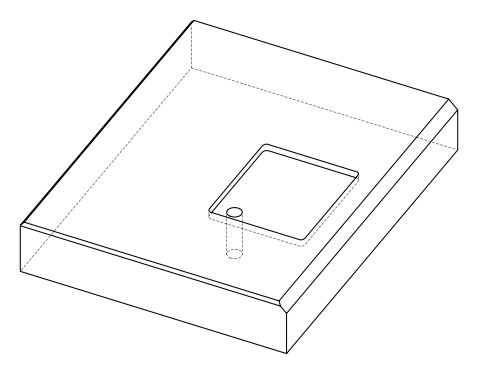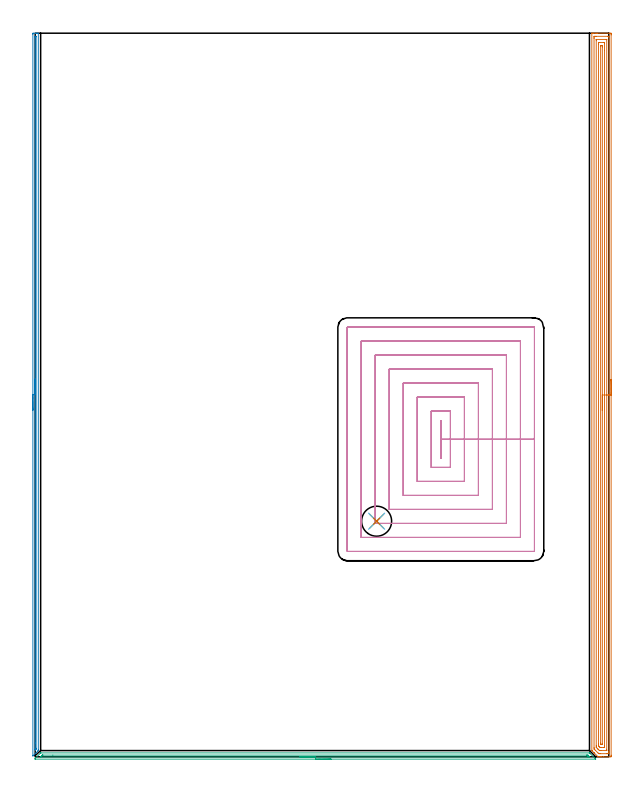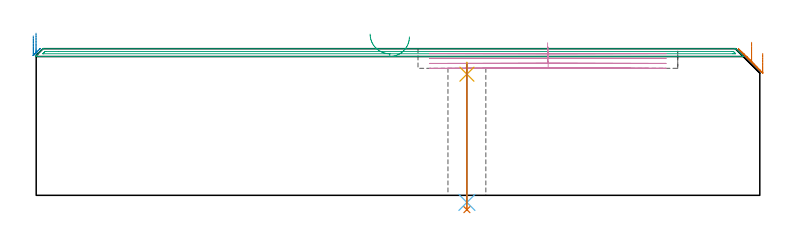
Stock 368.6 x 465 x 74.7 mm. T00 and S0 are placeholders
(PLAN: 7 operations, 4 tool changes, 51.6 min)
(1 AREA_MILL | FG_CHAMFER_SURFACE | UGT0205_001 | 18.79 min | 35742 mm3)
(2 AREA_MILL_1 | FG_CHAMFER_SURFACE_1 | UGT0205_001 | 7.55 min | 2852 mm3)
(3 AREA_MILL_2 | FG_CHAMFER_SURFACE_2 | UGT0205_001 | 5.87 min | 2847 mm3)
(4 MILL_RECTANGULAR_POCKET | POCKET_RECTANGULAR_STRAIGHT | UGT0201_130 | Follow Part, ap 3, ae 75% | 18.75 min | 206209 mm3)
(5 SPOT_DRILL | STEP1HOLE | NXT0321_9005460120000 | 0.05 min | 184 mm3)
(6 DRILL_THROUGH_HOLE_INTO_CENTER | STEP1HOLE | NXT0301_087 | 0.28 min | 6639 mm3)
(7 DRILL_TO_ENLARGE_THROUGH_HOLE | STEP1HOLE | UGT0301_260 | 0.3 min | 12075 mm3)
(TOOL UGT0205_001 | Chamfer Mill 20 x 3 x 45 deg. | D20 FL50 Z2)
(TOOL UGT0201_130 | Carbide End Mill 12.0 | D12 FL15 Z4)
(TOOL NXT0321_9005460120000 | NC Spot Drill, 142deg, 12mm, Carbide, Uncoated | D12 PA142 FL30 Z2)
(TOOL NXT0301_087 | Carbide Drill 11.6mm [860.1-1160-058A1-MM 2214] | D11.6 PA140 FL72 Z2)
(TOOL UGT0301_260 | Twist Drill 19.3 mm | D19.3 PA118 FL140 Z2)
(OP 1 AREA_MILL)
G17 G21 G94 G90
T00 M6
G54
G17 G0 G90 X370.1 Y242.5 S1061 M3
G43 Z84.7 H0
Z72.3
G94 G1 Y242.462 Z71.428 F250.
Y242.348 Z70.564
Y242.159 Z69.712
Y241.897 Z68.88
Y241.563 Z68.074
Y241.16 Z67.3
Y240.692 Z66.564
Y240.16 Z65.872
Y239.571 Z65.229
Y238.928 Z64.64
Y238.236 Z64.109
Y237.5 Z63.64
Y236.726 Z63.237
Y235.92 Z62.903
Y235.088 Z62.641
Y234.236 Z62.452
Y233.372 Z62.338
Y232.5 Z62.3
Y1.044
X370.099 Y0.621 Z62.301
X370.095 Y0.156 Z62.303
X370.092 Y0.009 Z62.306
X369.635 Y0. Z62.762
X365.224 Z67.171
X363.803 Z68.594
X363.459 Z68.937
X362.771 Z69.629
X362.382 Z70.018
X361.7 Y0.007 Z70.7
X361.694 Y0.009 Z70.705
X361.526 Y0.174 Z70.873
X359.198 Y2.502 Z73.202
X359.047 Y2.652 Z73.35
X358.993 Y2.706 Z73.405
X357.922 Y3.778 Z74.478
X357.719 Y3.978 Z74.674
X357.712 Y4.051 Z74.684
X357.706 Y4.123 Z74.691
X357.707 Y4.181 Z74.693
X357.7 Y464.826 Z74.7
X357.703 Y464.992 Z74.688
X357.709 Y464.993 Z74.682
X358.062 Y465. Z74.338
X358.359 Z74.04
X359.047 Z73.348
X360.273 Z72.124
X360.812 Z71.583
X361.425 Z70.97
X369.023 Z63.375
X369.635 Y464.995 Z62.762
X370.092 Y464.991 Z62.306
X370.095 Y464.844 Z62.303
X370.099 Y464.379 Z62.301
X370.1 Y463.909 Z62.3
Y232.5
X368.686 Z63.714
Y3.37
X368.684 Y2.478 Z63.716
X368.683 Y2.408 Z63.717
X368.67 Y2.01 Z63.73
X368.271 Y2.003 Z64.129
X367.871 Y2.001 Z64.529
X367.391 Y2. Z65.009
X362.979 Y2.001 Z69.421
X362.576 Y2.005 Z69.824
X362.176 Y2.01 Z70.224
X361.744 Y2.408 Z70.656
X359.929 Y4.22 Z72.471
X359.498 Y4.653 Z72.902
X359.282 Y4.874 Z73.118
X359.175 Y4.987 Z73.225
X359.128 Y5.039 Z73.272
X359.122 Y5.982 Z73.278
X359.114 Y461.63 Z73.286
X359.116 Y462.522 Z73.284
X359.117 Y462.592 Z73.283
X359.13 Y462.99 Z73.27
X359.529 Y462.997 Z72.871
X359.929 Y462.999 Z72.471
X360.409 Y463. Z71.991
X367.871 Y462.999 Z64.529
X368.353 Y462.997 Z64.047
X368.578 Y462.99 Z63.822
X368.679 Y462.97 Z63.721
X368.685 Y462.661 Z63.715
Y462.592
X368.686 Y232.5 Z63.714
X367.272 Z65.128
X367.271 Y4.802 Z65.129
X367.27 Y4.195 Z65.13
X367.268 Y4.052 Z65.132
X367.266 Y4.018 Z65.134
X367.264 Y4.01 Z65.136
X367.245 Y4.007 Z65.155
X367.18 Y4.001 Z65.22
X363.459 Y4. Z68.941
X362.768 Y4.001 Z69.632
X362.673 Y4.006 Z69.727
X362.626 Y4.01 Z69.774
X362.576 Y4.035 Z69.824
X362.409 Y4.195 Z69.991
X361.694 Y4.905 Z70.706
X361.51 Y5.089 Z70.89
X360.812 Y5.789 Z71.588
X360.622 Y5.982 Z71.778
X360.557 Y6.054 Z71.843
X360.543 Y6.124 Z71.857
X360.54 Y6.257 Z71.86
X360.537 Y6.876 Z71.863
X360.536 Y7.155 Z71.864
X360.529 Y460.198 Z71.871
X360.53 Y460.805 Z71.87
X360.532 Y460.948 Z71.868
X360.534 Y460.981 Z71.866
X360.536 Y460.99 Z71.864
X360.555 Y460.993 Z71.845
X360.62 Y460.999 Z71.78
X366.988 Z65.412
X367.181 Y460.997 Z65.219
X367.236 Y460.994 Z65.164
X367.264 Y460.99 Z65.136
X367.266 Y460.975 Z65.134
X367.269 Y460.9 Z65.131
X367.271 Y460.805 Z65.129
X367.272 Y232.5 Z65.128
X365.857 Z66.543
Y6.876
X365.856 Y6.236 Z66.544
X365.852 Y6.021 Z66.548
X365.85 Y6.011 Z66.55
X365.844 Y6.007 Z66.556
X365.818 Y6.003 Z66.582
X365.764 Y6.001 Z66.636
X365.656 Y6. Z66.744
X365.224 Z67.176
X363.441 Z68.959
X363.225 Y6.003 Z69.175
X363.117 Y6.007 Z69.283
X363.065 Y6.01 Z69.335
X362.974 Y6.087 Z69.426
X362.576 Y6.477 Z69.824
X362.177 Y6.876 Z70.223
X362.04 Y7.021 Z70.36
X361.957 Y7.119 Z70.443
X361.955 Y7.193 Z70.445
X361.951 Y7.509 Z70.449
X361.95 Y7.769 Z70.45
Y8.404
X361.943 Y458.124 Z70.457
X361.944 Y458.764 Z70.456
X361.948 Y458.978 Z70.452
X361.95 Y458.989 Z70.45
X361.956 Y458.993 Z70.444
X361.982 Y458.997 Z70.418
X362.036 Y458.999 Z70.364
X362.144 Y459. Z70.256
X365.241 Z67.159
X365.658 Y458.99 Z66.742
X365.85 Y458.98 Z66.55
X365.852 Y458.87 Z66.548
X365.856 Y458.377 Z66.544
X365.857 Y453.967 Z66.543
Y232.5
X364.443 Z67.957
Y8.457
X364.441 Y8.25 Z67.959
X364.439 Y8.113 Z67.961
X364.436 Y8.011 Z67.964
X364.422 Y8.009 Z67.978
X364.341 Y8.005 Z68.059
X364.113 Y8.001 Z68.287
X363.786 Z68.614
X363.623 Y8.003 Z68.777
X363.541 Y8.006 Z68.859
X363.502 Y8.01 Z68.898
X363.459 Y8.049 Z68.941
X363.387 Y8.124 Z69.013
X363.371 Y8.149 Z69.029
X363.368 Y8.248 Z69.032
X363.366 Y8.375 Z69.034
X363.364 Y8.759 Z69.036
X363.357 Y456.543 Z69.043
X363.359 Y456.749 Z69.041
X363.361 Y456.887 Z69.039
X363.364 Y456.988 Z69.036
X363.378 Y456.991 Z69.022
X363.459 Y456.995 Z68.941
X363.688 Y456.998 Z68.712
X364.341 Y456.992 Z68.059
X364.428 Y456.99 Z67.972
X364.437 Y456.646 Z67.963
X364.442 Y456.44 Z67.958
X364.443 Y456.337 Z67.957
Y456.234
Y232.5
Y231.628 Z67.995
Y230.764 Z68.109
Y229.912 Z68.298
Y229.08 Z68.56
Y228.274 Z68.894
Y227.5 Z69.297
Y226.764 Z69.765
Y226.072 Z70.296
Y225.429 Z70.886
Y224.84 Z71.529
Y224.308 Z72.221
Y223.84 Z72.957
Y223.437 Z73.731
Y223.103 Z74.537
Y222.841 Z75.369
Y222.652 Z76.22
Y222.538 Z77.085
Y222.5 Z77.957
G0 Z84.7
M5
M2
(OP 2 AREA_MILL_1)
G17 G21 G94 G90
T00 M6
G54
G17 G0 G90 X-1.5 Y222.75 S1061 M3
G43 Z84.7 H0
Z81.2
G94 G1 Y222.788 Z80.328 F250.
Y222.902 Z79.463
Y223.091 Z78.612
Y223.353 Z77.78
Y223.687 Z76.974
Y224.09 Z76.2
Y224.558 Z75.464
Y225.09 Z74.772
Y225.679 Z74.129
Y226.322 Z73.54
Y227.014 Z73.008
Y227.75 Z72.54
Y228.524 Z72.137
Y229.33 Z71.803
Y230.162 Z71.541
Y231.013 Z71.352
Y231.878 Z71.238
Y232.75 Z71.2
X-1.499 Y464.369 Z71.201
X-1.496 Y464.802
X-1.491 Y464.99 Z71.204
X-1.07 Y465. Z71.625
X0.328 Z73.024
X0.69 Z73.385
X1.647 Z74.346
X1.997 Y464.99 Z74.688
X2. Y464.816 Z74.7
Y4.708
X1.997 Y3.994 Z74.689
X1.816 Y3.816 Z74.515
X1.814 Y3.814 Z74.513
X0.473 Y2.472 Z73.172
X-0.421 Y1.578 Z72.278
X-1.316 Y0.684 Z71.384
X-1.493 Y0.519 Z71.206
X-1.5 Y0.694 Z71.2
Y232.75
X-0.086 Z72.614
Y462.474
X-0.084 Y462.58 Z72.616
X-0.079 Y462.921 Z72.621
X-0.074 Y462.991 Z72.626
X-0.025 Y462.995 Z72.675
X0.044 Y462.998 Z72.744
X0.277 Y463. Z72.977
X0.496 Y462.998 Z73.196
X0.531 Y462.996 Z73.231
X0.566 Y462.99 Z73.266
X0.579 Y462.98 Z73.279
X0.581 Y462.952 Z73.281
X0.585 Y462.687 Z73.285
X0.586 Y5.52 Z73.286
X0.584 Y5.167 Z73.284
X0.581 Y5.079 Z73.281
X0.578 Y5.04 Z73.278
X0.554 Y5.012 Z73.254
X0.475 Y4.927 Z73.175
X0.259 Y4.708 Z72.959
X0.129 Y4.578 Z72.829
X0.031 Y4.483 Z72.731
X-0.063 Y4.394 Z72.637
X-0.077 Y4.383 Z72.623
X-0.08 Y4.441 Z72.62
X-0.085 Y4.601 Z72.615
X-0.086 Y8.82 Z72.614
Y232.75
Y233.622 Z72.652
Y234.486 Z72.766
Y235.338 Z72.955
Y236.17 Z73.217
Y236.976 Z73.551
Y237.75 Z73.954
Y238.486 Z74.423
Y239.178 Z74.954
Y239.821 Z75.543
Y240.41 Z76.186
Y240.941 Z76.878
Y241.41 Z77.614
Y241.813 Z78.388
Y242.147 Z79.194
Y242.409 Z80.026
Y242.598 Z80.878
Y242.712 Z81.743
Y242.75 Z82.614
G0 Z84.7
M5
M2
(OP 3 AREA_MILL_2)
G17 G21 G94 G90
T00 M6
G54
G17 G0 G90 X190.109 Y-1.5 S1061 M3
G43 Z84.7 H0
Z80.7
G94 G1 X190.071 Z79.828 F250.
X189.957 Z78.964
X189.768 Z78.112
X189.506 Z77.28
X189.172 Z76.474
X188.769 Z75.7
X188.301 Z74.964
X187.769 Z74.272
X187.18 Z73.629
X186.537 Z73.04
X185.845 Z72.508
X185.109 Z72.04
X184.335 Z71.637
X183.529 Z71.303
X182.697 Z71.041
X181.845 Z70.852
X180.981 Z70.738
X180.109 Z70.7
X0.018
X-0.06 Y-1.41 Z70.789
Y-1.405 Z70.793
X-0.056 Y-1.36 Z70.84
X-0.009 Y-1.114 Z71.086
X0. Y-1. Z71.2
X0.253 Y-0.746 Z71.452
X3.246 Y2.246 Z74.446
X3.438 Y2.436 Z74.633
X3.505 Y2.497 Z74.689
X3.676 Y2.5 Z74.7
X356.013
X356.195 Y2.497 Z74.689
X356.271 Y2.43 Z74.627
X356.459 Y2.241 Z74.441
X356.622 Y2.077 Z74.277
X360.132 Y-1.431 Z70.767
X360.182 Y-1.493 Z70.704
X360.165 Y-1.496 Z70.703
X360.103 Y-1.499 Z70.699
X180.109 Y-1.5 Z70.7
Y-0.086 Z72.114
X3.831 Y-0.085 Z72.115
X3.573 Y-0.082 Z72.118
X3.406 Y-0.079 Z72.121
X3.385 Y-0.075 Z72.125
X3.402 Y-0.055 Z72.145
X3.44 Y-0.012 Z72.188
X3.496 Y0.046 Z72.246
X3.595 Y0.145 Z72.345
X3.95 Y0.5 Z72.7
X4.123 Y0.673 Z72.873
X4.477 Y1.024 Z73.224
X4.515 Y1.058 Z73.258
X4.536 Y1.074 Z73.274
X4.565 Y1.079 Z73.279
X4.715 Y1.082 Z73.282
X5.016 Y1.085 Z73.285
X11.342 Y1.086 Z73.286
X354.226
X354.518 Y1.085 Z73.285
X355.12 Y1.08 Z73.28
X355.155 Y1.079 Z73.279
X355.193 Y1.046 Z73.246
X355.277 Y0.968 Z73.168
X355.438 Y0.81 Z73.01
X355.75 Y0.5 Z72.7
X356.013 Y0.235 Z72.435
X356.315 Y-0.077 Z72.123
X356.013 Y-0.081 Z72.119
X355.721 Y-0.084 Z72.116
X355.12 Y-0.086 Z72.114
X354.829
X180.109
X179.237 Z72.152
X178.373 Z72.266
X177.521 Z72.455
X176.689 Z72.717
X175.883 Z73.051
X175.109 Z73.454
X174.373 Z73.923
X173.681 Z74.454
X173.038 Z75.043
X172.449 Z75.686
X171.917 Z76.378
X171.449 Z77.114
X171.046 Z77.888
X170.712 Z78.694
X170.45 Z79.526
X170.261 Z80.378
X170.147 Z81.243
X170.109 Z82.114
G0 Z84.7
M5
M2
(OP 4 MILL_RECTANGULAR_POCKET)
G17 G21 G94 G90
T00 M6
G54
G17 G0 G90 X260.5 Y200.176 S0 M3
G43 Z84.7 H0
Z77.7
G94 G1 Y192. Z75.509 F250.
X260.8 Z75.429
Y204.05 Z72.2
Y216.1 F500.
X260.5
Y192.
X260.8
Y204.05
X266.8
Y222.1
X254.5
Y186.
X266.8
Y204.05
X275.8
Y231.1
X245.5
Y177.
X275.8
Y204.05
X284.8
Y240.1
X236.5
Y168.
X284.8
Y204.05
X293.8
Y249.1
X227.5
Y159.
X293.8
Y204.05
X302.8
Y258.1
X218.5
Y150.
X302.8
Y204.05
X311.8
Y267.1
X209.5
Y141.
X311.8
Y204.05
X320.8
Y275.9
G3 X320.6 Y276.1 R0.2
G1 X200.7
G3 X200.5 Y275.9 R0.2
G1 Y132.2
G3 X200.7 Y132. R0.2
G1 X320.6
G3 X320.8 Y132.2 R0.2
G1 Y204.05
Y205.05
G0 X260.5 Y200.176 Z75.2
G1 Y192. Z73.009 F250.
X260.8 Z72.929
Y204.05 Z69.7
Y216.1 F500.
X260.5
Y192.
X260.8
Y204.05
X266.8
Y222.1
X254.5
Y186.
X266.8
Y204.05
X275.8
Y231.1
X245.5
Y177.
X275.8
Y204.05
X284.8
Y240.1
X236.5
Y168.
X284.8
Y204.05
X293.8
Y249.1
X227.5
Y159.
X293.8
Y204.05
X302.8
Y258.1
X218.5
Y150.
X302.8
Y204.05
X311.8
Y267.1
X209.5
Y141.
X311.8
Y204.05
X320.8
Y275.9
G3 X320.6 Y276.1 R0.2
G1 X200.7
G3 X200.5 Y275.9 R0.2
G1 Y132.2
G3 X200.7 Y132. R0.2
G1 X320.6
G3 X320.8 Y132.2 R0.2
G1 Y204.05
Y205.05
G0 X260.5 Y200.176 Z72.7
G1 Y192. Z70.509 F250.
X260.8 Z70.429
Y204.05 Z67.2
Y216.1 F500.
X260.5
Y192.
X260.8
Y204.05
X266.8
Y222.1
X254.5
Y186.
X266.8
Y204.05
X275.8
Y231.1
X245.5
Y177.
X275.8
Y204.05
X284.8
Y240.1
X236.5
Y168.
X284.8
Y204.05
X293.8
Y249.1
X227.5
Y159.
X293.8
Y204.05
X302.8
Y258.1
X218.5
Y150.
X302.8
Y204.05
X311.8
Y267.1
X209.5
Y141.
X311.8
Y204.05
X320.8
Y275.9
G3 X320.6 Y276.1 R0.2
G1 X200.7
G3 X200.5 Y275.9 R0.2
G1 Y132.2
G3 X200.7 Y132. R0.2
G1 X320.6
G3 X320.8 Y132.2 R0.2
G1 Y204.05
Y205.05
G0 X260.5 Y200.176 Z70.2
G1 Y192. Z68.009 F250.
X260.8 Z67.929
Y204.05 Z64.7
Y216.1 F500.
X260.5
Y192.
X260.8
Y204.05
X266.8
Y222.1
X254.5
Y186.
X266.8
Y204.05
X275.8
Y231.1
X245.5
Y177.
X275.8
Y204.05
X284.8
Y240.1
X236.5
Y168.
X284.8
Y204.05
X293.8
Y249.1
X227.5
Y159.
X293.8
Y204.05
X302.8
Y258.1
X218.5
Y150.
X302.8
Y204.05
X311.8
Y267.1
X209.5
Y141.
X311.8
Y204.05
X320.8
Y275.9
G3 X320.6 Y276.1 R0.2
G1 X200.7
G3 X200.5 Y275.9 R0.2
G1 Y132.2
G3 X200.7 Y132. R0.2
G1 X320.6
G3 X320.8 Y132.2 R0.2
G1 Y204.05
Y205.05
G0 Z84.7
M5
M2
(OP 5 SPOT_DRILL)
G17 G21 G94 G90
T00 M6
G54
G17 G0 G90 X219.4 Y151.4 S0 M3
G43 Z84.7 H0
G94 G81 G98 Z61.7 F250. R67.7
G80
M5
M2
(OP 6 DRILL_THROUGH_HOLE_INTO_CENTER)
G17 G21 G94 G90
T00 M6
G54
G17 G0 G90 X219.4 Y151.4 S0 M3
G43 Z84.7 H1
G94 G73 G98 Z-3.611 F250. Q11.385 R66.7
G80
M5
M2
(OP 7 DRILL_TO_ENLARGE_THROUGH_HOLE)
G17 G21 G94 G90
T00 M6
G54
G17 G0 G90 X219.4 Y151.4 S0 M3
G43 Z84.7 H0
G94 G73 G98 Z-7.298 F250. Q18. R66.7
G80
M5
M2
